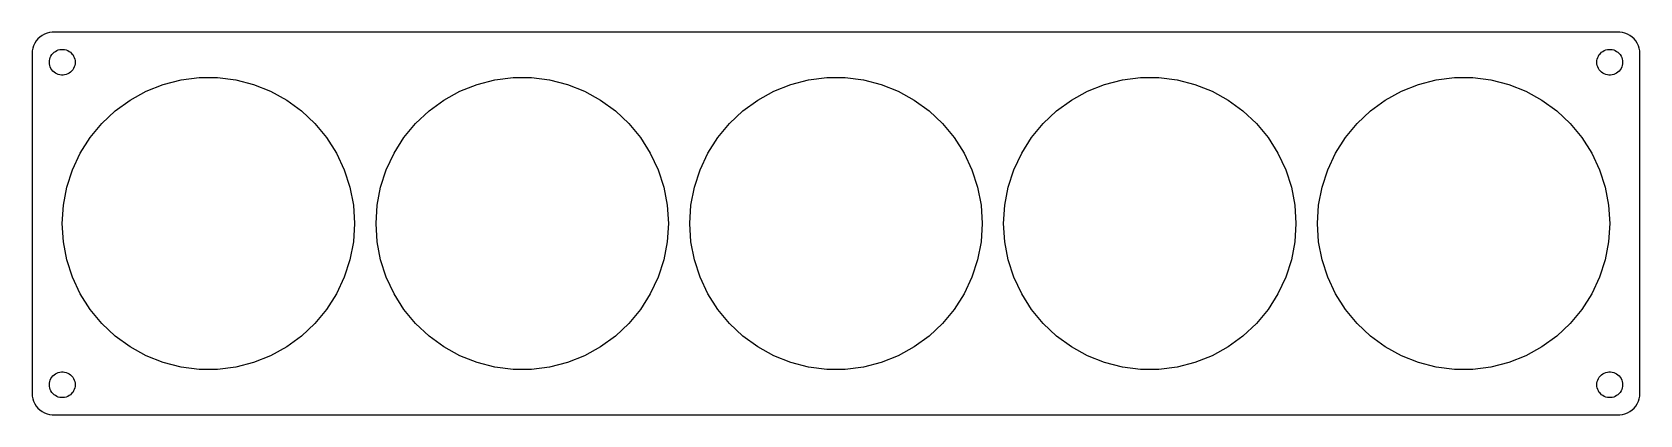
# Model space of a CAD drawing. Header units: metres. Extents: x -187 to 187, y -44 to 44.
import ezdxf

# ---------------------------------------------------------------- set-up
doc = ezdxf.new("R2010")
doc.units = ezdxf.units.M

msp = doc.modelspace()

# ---------------------------------------------------------------- linework, layer by layer
for p, q in [((-186.649, 41.3406), (-186.843, 40.7434)), ((-186.382, 41.9088), (-186.649, 41.3406)), ((-186.045, 42.4389), (-186.382, 41.9088)), ((-185.645, 42.9227), (-186.045, 42.4389)), ((-185.187, 43.3526), (-185.645, 42.9227)), ((-184.679, 43.7216), (-185.187, 43.3526)), ((-184.129, 44.0241), (-184.679, 43.7216)), ((-183.545, 44.2553), (-184.129, 44.0241)), ((-182.937, 44.4114), (-183.545, 44.2553)), ((-182.314, 44.4901), (-182.937, 44.4114)), ((182.314, 44.4901), (-182.314, 44.4901)), ((182.937, 44.4114), (182.314, 44.4901)), ((183.545, 44.2553), (182.937, 44.4114)), ((184.129, 44.0241), (183.545, 44.2553)), ((184.679, 43.7216), (184.129, 44.0241)), ((185.187, 43.3526), (184.679, 43.7216)), ((185.645, 42.9227), (185.187, 43.3526)), ((186.045, 42.4389), (185.645, 42.9227)), ((186.382, 41.9088), (186.045, 42.4389)), ((186.649, 41.3406), (186.382, 41.9088)), ((186.843, 40.7434), (186.649, 41.3406)), ((-186.961, 40.1267), (-187, 39.5)), ((-187, 39.5), (-187, -39.5)), ((-186.843, 40.7434), (-186.961, 40.1267)), ((-183, 37.5), (-182.976, 37.876)), ((-182.976, 37.124), (-183, 37.5)), ((-182.976, 37.876), (-182.906, 38.2461)), ((-182.906, 38.2461), (-182.789, 38.6044)), ((-182.789, 38.6044), (-182.629, 38.9453)), ((-182.629, 38.9453), (-182.427, 39.2634)), ((-182.427, 39.2634), (-182.187, 39.5536)), ((-182.187, 39.5536), (-181.912, 39.8115)), ((-181.912, 39.8115), (-181.607, 40.033)), ((-181.607, 40.033), (-181.277, 40.2145)), ((-181.277, 40.2145), (-180.927, 40.3532)), ((-180.927, 40.3532), (-180.562, 40.4469)), ((-180.562, 40.4469), (-180.188, 40.4941)), ((-180.188, 40.4941), (-179.812, 40.4941)), ((-179.812, 40.4941), (-179.438, 40.4469)), ((-179.438, 40.4469), (-179.073, 40.3532)), ((-179.073, 40.3532), (-178.723, 40.2145)), ((-178.723, 40.2145), (-178.393, 40.033)), ((-178.393, 40.033), (-178.088, 39.8115)), ((-178.088, 39.8115), (-177.813, 39.5536)), ((-177.813, 39.5536), (-177.573, 39.2634)), ((-177.573, 39.2634), (-177.371, 38.9453)), ((-177.371, 38.9453), (-177.211, 38.6044)), ((-177.211, 38.6044), (-177.094, 38.2461)), ((-177.094, 38.2461), (-177.024, 37.876)), ((-177.024, 37.876), (-177, 37.5)), ((-177, 37.5), (-177.024, 37.124)), ((177, 37.5), (177.024, 37.876)), ((177.024, 37.124), (177, 37.5)), ((177.024, 37.876), (177.094, 38.2461)), ((177.094, 38.2461), (177.211, 38.6044)), ((177.211, 38.6044), (177.371, 38.9453)), ((177.371, 38.9453), (177.573, 39.2634)), ((177.573, 39.2634), (177.813, 39.5536)), ((177.813, 39.5536), (178.088, 39.8115)), ((178.088, 39.8115), (178.393, 40.033)), ((178.393, 40.033), (178.723, 40.2145)), ((178.723, 40.2145), (179.073, 40.3532)), ((179.073, 40.3532), (179.438, 40.4469)), ((179.438, 40.4469), (179.812, 40.4941)), ((179.812, 40.4941), (180.188, 40.4941)), ((180.188, 40.4941), (180.562, 40.4469)), ((180.562, 40.4469), (180.927, 40.3532)), ((180.927, 40.3532), (181.277, 40.2145)), ((181.277, 40.2145), (181.607, 40.033)), ((181.607, 40.033), (181.912, 39.8115)), ((181.912, 39.8115), (182.187, 39.5536)), ((182.187, 39.5536), (182.427, 39.2634)), ((182.427, 39.2634), (182.629, 38.9453)), ((182.629, 38.9453), (182.789, 38.6044)), ((182.789, 38.6044), (182.906, 38.2461)), ((182.906, 38.2461), (182.976, 37.876)), ((182.976, 37.876), (183, 37.5)), ((183, 37.5), (182.976, 37.124)), ((186.961, 40.1267), (186.843, 40.7434)), ((187, 39.5), (186.961, 40.1267)), ((187, -39.5), (187, 39.5)), ((-182.906, 36.7539), (-182.976, 37.124)), ((-182.789, 36.3956), (-182.906, 36.7539)), ((-182.629, 36.0547), (-182.789, 36.3956)), ((-182.427, 35.7366), (-182.629, 36.0547)), ((-182.187, 35.4464), (-182.427, 35.7366)), ((-181.912, 35.1885), (-182.187, 35.4464)), ((-181.607, 34.967), (-181.912, 35.1885)), ((-181.277, 34.7855), (-181.607, 34.967)), ((-180.927, 34.6468), (-181.277, 34.7855)), ((-180.562, 34.5531), (-180.927, 34.6468)), ((-180.188, 34.5059), (-180.562, 34.5531)), ((-179.812, 34.5059), (-180.188, 34.5059)), ((-179.438, 34.5531), (-179.812, 34.5059)), ((-179.073, 34.6468), (-179.438, 34.5531)), ((-178.723, 34.7855), (-179.073, 34.6468)), ((-178.393, 34.967), (-178.723, 34.7855)), ((-178.088, 35.1885), (-178.393, 34.967)), ((-177.813, 35.4464), (-178.088, 35.1885)), ((-177.573, 35.7366), (-177.813, 35.4464)), ((-177.371, 36.0547), (-177.573, 35.7366)), ((-177.211, 36.3956), (-177.371, 36.0547)), ((-177.094, 36.7539), (-177.211, 36.3956)), ((-177.024, 37.124), (-177.094, 36.7539)), ((-152.371, 33.3978), (-148.135, 33.9329)), ((-148.135, 33.9329), (-143.865, 33.9329)), ((-143.865, 33.9329), (-139.629, 33.3978)), ((-79.371, 33.3978), (-75.1349, 33.9329)), ((-75.1349, 33.9329), (-70.8651, 33.9329)), ((-70.8651, 33.9329), (-66.629, 33.3978)), ((-6.37096, 33.3978), (-2.13487, 33.9329)), ((-2.13487, 33.9329), (2.13487, 33.9329)), ((2.13487, 33.9329), (6.37096, 33.3978)), ((66.629, 33.3978), (70.8651, 33.9329)), ((70.8651, 33.9329), (75.1349, 33.9329)), ((75.1349, 33.9329), (79.371, 33.3978)), ((139.629, 33.3978), (143.865, 33.9329)), ((143.865, 33.9329), (148.135, 33.9329)), ((148.135, 33.9329), (152.371, 33.3978)), ((177.094, 36.7539), (177.024, 37.124)), ((177.211, 36.3956), (177.094, 36.7539)), ((177.371, 36.0547), (177.211, 36.3956)), ((177.573, 35.7366), (177.371, 36.0547)), ((177.813, 35.4464), (177.573, 35.7366)), ((178.088, 35.1885), (177.813, 35.4464)), ((178.393, 34.967), (178.088, 35.1885)), ((178.723, 34.7855), (178.393, 34.967)), ((179.073, 34.6468), (178.723, 34.7855)), ((179.438, 34.5531), (179.073, 34.6468)), ((179.812, 34.5059), (179.438, 34.5531)), ((180.188, 34.5059), (179.812, 34.5059)), ((180.562, 34.5531), (180.188, 34.5059)), ((180.927, 34.6468), (180.562, 34.5531)), ((181.277, 34.7855), (180.927, 34.6468)), ((181.607, 34.967), (181.277, 34.7855)), ((181.912, 35.1885), (181.607, 34.967)), ((182.187, 35.4464), (181.912, 35.1885)), ((182.427, 35.7366), (182.187, 35.4464)), ((182.629, 36.0547), (182.427, 35.7366)), ((182.789, 36.3956), (182.629, 36.0547)), ((182.906, 36.7539), (182.789, 36.3956)), ((182.976, 37.124), (182.906, 36.7539)), ((-164.218, 28.7071), (-160.477, 30.7641)), ((-160.477, 30.7641), (-156.507, 32.3359)), ((-156.507, 32.3359), (-152.371, 33.3978)), ((-139.629, 33.3978), (-135.493, 32.3359)), ((-135.493, 32.3359), (-131.523, 30.7641)), ((-131.523, 30.7641), (-127.782, 28.7071)), ((-91.2181, 28.7071), (-87.4765, 30.7641)), ((-87.4765, 30.7641), (-83.5066, 32.3359)), ((-83.5066, 32.3359), (-79.371, 33.3978)), ((-66.629, 33.3978), (-62.4934, 32.3359)), ((-62.4934, 32.3359), (-58.5235, 30.7641)), ((-58.5235, 30.7641), (-54.7819, 28.7071)), ((-18.2181, 28.7071), (-14.4765, 30.7641)), ((-14.4765, 30.7641), (-10.5066, 32.3359)), ((-10.5066, 32.3359), (-6.37096, 33.3978)), ((6.37096, 33.3978), (10.5066, 32.3359)), ((10.5066, 32.3359), (14.4765, 30.7641)), ((14.4765, 30.7641), (18.2181, 28.7071)), ((54.7819, 28.7071), (58.5235, 30.7641)), ((58.5235, 30.7641), (62.4934, 32.3359)), ((62.4934, 32.3359), (66.629, 33.3978)), ((79.371, 33.3978), (83.5066, 32.3359)), ((83.5066, 32.3359), (87.4765, 30.7641)), ((87.4765, 30.7641), (91.2181, 28.7071)), ((127.782, 28.7071), (131.523, 30.7641)), ((131.523, 30.7641), (135.493, 32.3359)), ((135.493, 32.3359), (139.629, 33.3978)), ((152.371, 33.3978), (156.507, 32.3359)), ((156.507, 32.3359), (160.477, 30.7641)), ((160.477, 30.7641), (164.218, 28.7071)), ((-170.785, 23.2746), (-167.672, 26.1974)), ((-167.672, 26.1974), (-164.218, 28.7071)), ((-127.782, 28.7071), (-124.328, 26.1974)), ((-124.328, 26.1974), (-121.215, 23.2746)), ((-97.7849, 23.2746), (-94.6724, 26.1974)), ((-94.6724, 26.1974), (-91.2181, 28.7071)), ((-54.7819, 28.7071), (-51.3276, 26.1974)), ((-51.3276, 26.1974), (-48.2151, 23.2746)), ((-24.7849, 23.2746), (-21.6724, 26.1974)), ((-21.6724, 26.1974), (-18.2181, 28.7071)), ((18.2181, 28.7071), (21.6724, 26.1974)), ((21.6724, 26.1974), (24.7849, 23.2746)), ((48.2151, 23.2746), (51.3276, 26.1974)), ((51.3276, 26.1974), (54.7819, 28.7071)), ((91.2181, 28.7071), (94.6724, 26.1974)), ((94.6724, 26.1974), (97.7849, 23.2746)), ((121.215, 23.2746), (124.328, 26.1974)), ((124.328, 26.1974), (127.782, 28.7071)), ((164.218, 28.7071), (167.672, 26.1974)), ((167.672, 26.1974), (170.785, 23.2746)), ((-173.507, 19.9847), (-170.785, 23.2746)), ((-121.215, 23.2746), (-118.493, 19.9847)), ((-100.507, 19.9847), (-97.7849, 23.2746)), ((-48.2151, 23.2746), (-45.4934, 19.9847)), ((-27.5066, 19.9847), (-24.7849, 23.2746)), ((24.7849, 23.2746), (27.5066, 19.9847)), ((45.4934, 19.9847), (48.2151, 23.2746)), ((97.7849, 23.2746), (100.507, 19.9847)), ((118.493, 19.9847), (121.215, 23.2746)), ((170.785, 23.2746), (173.507, 19.9847)), ((-175.794, 16.3796), (-173.507, 19.9847)), ((-118.493, 19.9847), (-116.206, 16.3796)), ((-102.794, 16.3796), (-100.507, 19.9847)), ((-45.4934, 19.9847), (-43.2056, 16.3796)), ((-29.7944, 16.3796), (-27.5066, 19.9847)), ((27.5066, 19.9847), (29.7944, 16.3796)), ((43.2056, 16.3796), (45.4934, 19.9847)), ((100.507, 19.9847), (102.794, 16.3796)), ((116.206, 16.3796), (118.493, 19.9847)), ((173.507, 19.9847), (175.794, 16.3796)), ((-177.612, 12.5162), (-175.794, 16.3796)), ((-116.206, 16.3796), (-114.388, 12.5162)), ((-104.612, 12.5162), (-102.794, 16.3796)), ((-43.2056, 16.3796), (-41.3876, 12.5162)), ((-31.6124, 12.5162), (-29.7944, 16.3796)), ((29.7944, 16.3796), (31.6124, 12.5162)), ((41.3876, 12.5162), (43.2056, 16.3796)), ((102.794, 16.3796), (104.612, 12.5162)), ((114.388, 12.5162), (116.206, 16.3796)), ((175.794, 16.3796), (177.612, 12.5162)), ((-178.932, 8.45544), (-177.612, 12.5162)), ((-114.388, 12.5162), (-113.068, 8.45544)), ((-105.932, 8.45544), (-104.612, 12.5162)), ((-41.3876, 12.5162), (-40.0682, 8.45544)), ((-32.9318, 8.45544), (-31.6124, 12.5162)), ((31.6124, 12.5162), (32.9318, 8.45544)), ((40.0682, 8.45544), (41.3876, 12.5162)), ((104.612, 12.5162), (105.932, 8.45544)), ((113.068, 8.45544), (114.388, 12.5162)), ((177.612, 12.5162), (178.932, 8.45544)), ((-179.732, 4.26132), (-178.932, 8.45544)), ((-113.068, 8.45544), (-112.268, 4.26132)), ((-106.732, 4.26132), (-105.932, 8.45544)), ((-40.0682, 8.45544), (-39.2681, 4.26132)), ((-33.7319, 4.26132), (-32.9318, 8.45544)), ((32.9318, 8.45544), (33.7319, 4.26132)), ((39.2681, 4.26132), (40.0682, 8.45544)), ((105.932, 8.45544), (106.732, 4.26132)), ((112.268, 4.26132), (113.068, 8.45544)), ((178.932, 8.45544), (179.732, 4.26132)), ((-180, 0), (-179.732, 4.26132)), ((-112.268, 4.26132), (-112, 0)), ((-107, 0), (-106.732, 4.26132)), ((-39.2681, 4.26132), (-39, 0)), ((-34, 0), (-33.7319, 4.26132)), ((33.7319, 4.26132), (34, 0)), ((39, 0), (39.2681, 4.26132)), ((106.732, 4.26132), (107, 0)), ((112, 0), (112.268, 4.26132)), ((179.732, 4.26132), (180, 0)), ((-179.732, -4.26132), (-180, 0)), ((-112, 0), (-112.268, -4.26132)), ((-106.732, -4.26132), (-107, 0)), ((-39, 0), (-39.2681, -4.26132)), ((-33.7319, -4.26132), (-34, 0)), ((34, 0), (33.7319, -4.26132)), ((39.2681, -4.26132), (39, 0)), ((107, 0), (106.732, -4.26132)), ((112.268, -4.26132), (112, 0)), ((180, 0), (179.732, -4.26132)), ((-178.932, -8.45544), (-179.732, -4.26132)), ((-112.268, -4.26132), (-113.068, -8.45544)), ((-105.932, -8.45544), (-106.732, -4.26132)), ((-39.2681, -4.26132), (-40.0682, -8.45544)), ((-32.9318, -8.45544), (-33.7319, -4.26132)), ((33.7319, -4.26132), (32.9318, -8.45544)), ((40.0682, -8.45544), (39.2681, -4.26132)), ((106.732, -4.26132), (105.932, -8.45544)), ((113.068, -8.45544), (112.268, -4.26132)), ((179.732, -4.26132), (178.932, -8.45544)), ((-177.612, -12.5162), (-178.932, -8.45544)), ((-113.068, -8.45544), (-114.388, -12.5162)), ((-104.612, -12.5162), (-105.932, -8.45544)), ((-40.0682, -8.45544), (-41.3876, -12.5162)), ((-31.6124, -12.5162), (-32.9318, -8.45544)), ((32.9318, -8.45544), (31.6124, -12.5162)), ((41.3876, -12.5162), (40.0682, -8.45544)), ((105.932, -8.45544), (104.612, -12.5162)), ((114.388, -12.5162), (113.068, -8.45544)), ((178.932, -8.45544), (177.612, -12.5162)), ((-175.794, -16.3796), (-177.612, -12.5162)), ((-114.388, -12.5162), (-116.206, -16.3796)), ((-102.794, -16.3796), (-104.612, -12.5162)), ((-41.3876, -12.5162), (-43.2056, -16.3796)), ((-29.7944, -16.3796), (-31.6124, -12.5162)), ((31.6124, -12.5162), (29.7944, -16.3796)), ((43.2056, -16.3796), (41.3876, -12.5162)), ((104.612, -12.5162), (102.794, -16.3796)), ((116.206, -16.3796), (114.388, -12.5162)), ((177.612, -12.5162), (175.794, -16.3796)), ((-173.507, -19.9847), (-175.794, -16.3796)), ((-116.206, -16.3796), (-118.493, -19.9847)), ((-100.507, -19.9847), (-102.794, -16.3796)), ((-43.2056, -16.3796), (-45.4934, -19.9847)), ((-27.5066, -19.9847), (-29.7944, -16.3796)), ((29.7944, -16.3796), (27.5066, -19.9847)), ((45.4934, -19.9847), (43.2056, -16.3796)), ((102.794, -16.3796), (100.507, -19.9847)), ((118.493, -19.9847), (116.206, -16.3796)), ((175.794, -16.3796), (173.507, -19.9847)), ((-170.785, -23.2746), (-173.507, -19.9847)), ((-118.493, -19.9847), (-121.215, -23.2746)), ((-97.7849, -23.2746), (-100.507, -19.9847)), ((-45.4934, -19.9847), (-48.2151, -23.2746)), ((-24.7849, -23.2746), (-27.5066, -19.9847)), ((27.5066, -19.9847), (24.7849, -23.2746)), ((48.2151, -23.2746), (45.4934, -19.9847)), ((100.507, -19.9847), (97.7849, -23.2746)), ((121.215, -23.2746), (118.493, -19.9847)), ((173.507, -19.9847), (170.785, -23.2746)), ((-167.672, -26.1974), (-170.785, -23.2746)), ((-121.215, -23.2746), (-124.328, -26.1974)), ((-94.6724, -26.1974), (-97.7849, -23.2746)), ((-48.2151, -23.2746), (-51.3276, -26.1974)), ((-21.6724, -26.1974), (-24.7849, -23.2746)), ((24.7849, -23.2746), (21.6724, -26.1974)), ((51.3276, -26.1974), (48.2151, -23.2746)), ((97.7849, -23.2746), (94.6724, -26.1974)), ((124.328, -26.1974), (121.215, -23.2746)), ((170.785, -23.2746), (167.672, -26.1974)), ((-164.218, -28.7071), (-167.672, -26.1974)), ((-160.477, -30.7641), (-164.218, -28.7071)), ((-127.782, -28.7071), (-131.523, -30.7641)), ((-124.328, -26.1974), (-127.782, -28.7071)), ((-91.2181, -28.7071), (-94.6724, -26.1974)), ((-87.4765, -30.7641), (-91.2181, -28.7071)), ((-54.7819, -28.7071), (-58.5235, -30.7641)), ((-51.3276, -26.1974), (-54.7819, -28.7071)), ((-18.2181, -28.7071), (-21.6724, -26.1974)), ((-14.4765, -30.7641), (-18.2181, -28.7071)), ((18.2181, -28.7071), (14.4765, -30.7641)), ((21.6724, -26.1974), (18.2181, -28.7071)), ((54.7819, -28.7071), (51.3276, -26.1974)), ((58.5235, -30.7641), (54.7819, -28.7071)), ((91.2181, -28.7071), (87.4765, -30.7641)), ((94.6724, -26.1974), (91.2181, -28.7071)), ((127.782, -28.7071), (124.328, -26.1974)), ((131.523, -30.7641), (127.782, -28.7071)), ((164.218, -28.7071), (160.477, -30.7641)), ((167.672, -26.1974), (164.218, -28.7071)), ((-156.507, -32.3359), (-160.477, -30.7641)), ((-152.371, -33.3978), (-156.507, -32.3359)), ((-148.135, -33.9329), (-152.371, -33.3978)), ((-139.629, -33.3978), (-143.865, -33.9329)), ((-135.493, -32.3359), (-139.629, -33.3978)), ((-131.523, -30.7641), (-135.493, -32.3359)), ((-83.5066, -32.3359), (-87.4765, -30.7641)), ((-79.371, -33.3978), (-83.5066, -32.3359)), ((-75.1349, -33.9329), (-79.371, -33.3978)), ((-66.629, -33.3978), (-70.8651, -33.9329)), ((-62.4934, -32.3359), (-66.629, -33.3978)), ((-58.5235, -30.7641), (-62.4934, -32.3359)), ((-10.5066, -32.3359), (-14.4765, -30.7641)), ((-6.37096, -33.3978), (-10.5066, -32.3359)), ((-2.13487, -33.9329), (-6.37096, -33.3978)), ((6.37096, -33.3978), (2.13487, -33.9329)), ((10.5066, -32.3359), (6.37096, -33.3978)), ((14.4765, -30.7641), (10.5066, -32.3359)), ((62.4934, -32.3359), (58.5235, -30.7641)), ((66.629, -33.3978), (62.4934, -32.3359)), ((70.8651, -33.9329), (66.629, -33.3978)), ((79.371, -33.3978), (75.1349, -33.9329)), ((83.5066, -32.3359), (79.371, -33.3978)), ((87.4765, -30.7641), (83.5066, -32.3359)), ((135.493, -32.3359), (131.523, -30.7641)), ((139.629, -33.3978), (135.493, -32.3359)), ((143.865, -33.9329), (139.629, -33.3978)), ((152.371, -33.3978), (148.135, -33.9329)), ((156.507, -32.3359), (152.371, -33.3978)), ((160.477, -30.7641), (156.507, -32.3359)), ((-183, -37.5), (-182.976, -37.124)), ((-182.976, -37.124), (-182.906, -36.7539)), ((-182.906, -36.7539), (-182.789, -36.3956)), ((-182.789, -36.3956), (-182.629, -36.0547)), ((-182.629, -36.0547), (-182.427, -35.7366)), ((-182.427, -35.7366), (-182.187, -35.4464)), ((-182.187, -35.4464), (-181.912, -35.1885)), ((-181.912, -35.1885), (-181.607, -34.967)), ((-181.607, -34.967), (-181.277, -34.7855)), ((-181.277, -34.7855), (-180.927, -34.6468)), ((-180.927, -34.6468), (-180.562, -34.5531)), ((-180.562, -34.5531), (-180.188, -34.5059)), ((-180.188, -34.5059), (-179.812, -34.5059)), ((-179.812, -34.5059), (-179.438, -34.5531)), ((-179.438, -34.5531), (-179.073, -34.6468)), ((-179.073, -34.6468), (-178.723, -34.7855)), ((-178.723, -34.7855), (-178.393, -34.967)), ((-178.393, -34.967), (-178.088, -35.1885)), ((-178.088, -35.1885), (-177.813, -35.4464)), ((-177.813, -35.4464), (-177.573, -35.7366)), ((-177.573, -35.7366), (-177.371, -36.0547)), ((-177.371, -36.0547), (-177.211, -36.3956)), ((-177.211, -36.3956), (-177.094, -36.7539)), ((-177.094, -36.7539), (-177.024, -37.124)), ((-177.024, -37.124), (-177, -37.5)), ((-143.865, -33.9329), (-148.135, -33.9329)), ((-70.8651, -33.9329), (-75.1349, -33.9329)), ((2.13487, -33.9329), (-2.13487, -33.9329)), ((75.1349, -33.9329), (70.8651, -33.9329)), ((148.135, -33.9329), (143.865, -33.9329)), ((177, -37.5), (177.024, -37.124)), ((177.024, -37.124), (177.094, -36.7539)), ((177.094, -36.7539), (177.211, -36.3956)), ((177.211, -36.3956), (177.371, -36.0547)), ((177.371, -36.0547), (177.573, -35.7366)), ((177.573, -35.7366), (177.813, -35.4464)), ((177.813, -35.4464), (178.088, -35.1885)), ((178.088, -35.1885), (178.393, -34.967)), ((178.393, -34.967), (178.723, -34.7855)), ((178.723, -34.7855), (179.073, -34.6468)), ((179.073, -34.6468), (179.438, -34.5531)), ((179.438, -34.5531), (179.812, -34.5059)), ((179.812, -34.5059), (180.188, -34.5059)), ((180.188, -34.5059), (180.562, -34.5531)), ((180.562, -34.5531), (180.927, -34.6468)), ((180.927, -34.6468), (181.277, -34.7855)), ((181.277, -34.7855), (181.607, -34.967)), ((181.607, -34.967), (181.912, -35.1885)), ((181.912, -35.1885), (182.187, -35.4464)), ((182.187, -35.4464), (182.427, -35.7366)), ((182.427, -35.7366), (182.629, -36.0547)), ((182.629, -36.0547), (182.789, -36.3956)), ((182.789, -36.3956), (182.906, -36.7539)), ((182.906, -36.7539), (182.976, -37.124)), ((182.976, -37.124), (183, -37.5)), ((-187, -39.5), (-186.961, -40.1267)), ((-186.961, -40.1267), (-186.843, -40.7434)), ((-186.843, -40.7434), (-186.649, -41.3406)), ((-182.976, -37.876), (-183, -37.5)), ((-182.906, -38.2461), (-182.976, -37.876)), ((-182.789, -38.6044), (-182.906, -38.2461)), ((-182.629, -38.9453), (-182.789, -38.6044)), ((-182.427, -39.2634), (-182.629, -38.9453)), ((-182.187, -39.5536), (-182.427, -39.2634)), ((-181.912, -39.8115), (-182.187, -39.5536)), ((-181.607, -40.033), (-181.912, -39.8115)), ((-181.277, -40.2145), (-181.607, -40.033)), ((-180.927, -40.3532), (-181.277, -40.2145)), ((-180.562, -40.4469), (-180.927, -40.3532)), ((-180.188, -40.4941), (-180.562, -40.4469)), ((-179.812, -40.4941), (-180.188, -40.4941)), ((-179.438, -40.4469), (-179.812, -40.4941)), ((-179.073, -40.3532), (-179.438, -40.4469)), ((-178.723, -40.2145), (-179.073, -40.3532)), ((-178.393, -40.033), (-178.723, -40.2145)), ((-178.088, -39.8115), (-178.393, -40.033)), ((-177.813, -39.5536), (-178.088, -39.8115)), ((-177.573, -39.2634), (-177.813, -39.5536)), ((-177.371, -38.9453), (-177.573, -39.2634)), ((-177.211, -38.6044), (-177.371, -38.9453)), ((-177.094, -38.2461), (-177.211, -38.6044)), ((-177.024, -37.876), (-177.094, -38.2461)), ((-177, -37.5), (-177.024, -37.876)), ((177.024, -37.876), (177, -37.5)), ((177.094, -38.2461), (177.024, -37.876)), ((177.211, -38.6044), (177.094, -38.2461)), ((177.371, -38.9453), (177.211, -38.6044)), ((177.573, -39.2634), (177.371, -38.9453)), ((177.813, -39.5536), (177.573, -39.2634)), ((178.088, -39.8115), (177.813, -39.5536)), ((178.393, -40.033), (178.088, -39.8115)), ((178.723, -40.2145), (178.393, -40.033)), ((179.073, -40.3532), (178.723, -40.2145)), ((179.438, -40.4469), (179.073, -40.3532)), ((179.812, -40.4941), (179.438, -40.4469)), ((180.188, -40.4941), (179.812, -40.4941)), ((180.562, -40.4469), (180.188, -40.4941)), ((180.927, -40.3532), (180.562, -40.4469)), ((181.277, -40.2145), (180.927, -40.3532)), ((181.607, -40.033), (181.277, -40.2145)), ((181.912, -39.8115), (181.607, -40.033)), ((182.187, -39.5536), (181.912, -39.8115)), ((182.427, -39.2634), (182.187, -39.5536)), ((182.629, -38.9453), (182.427, -39.2634)), ((182.789, -38.6044), (182.629, -38.9453)), ((182.906, -38.2461), (182.789, -38.6044)), ((182.976, -37.876), (182.906, -38.2461)), ((183, -37.5), (182.976, -37.876)), ((186.649, -41.3406), (186.843, -40.7434)), ((186.843, -40.7434), (186.961, -40.1267)), ((186.961, -40.1267), (187, -39.5)), ((-186.649, -41.3406), (-186.382, -41.9088)), ((-186.382, -41.9088), (-186.045, -42.4389)), ((-186.045, -42.4389), (-185.645, -42.9227)), ((-185.645, -42.9227), (-185.187, -43.3526)), ((-185.187, -43.3526), (-184.679, -43.7216)), ((-184.679, -43.7216), (-184.129, -44.0241)), ((-184.129, -44.0241), (-183.545, -44.2553)), ((-183.545, -44.2553), (-182.937, -44.4114)), ((-182.937, -44.4114), (-182.314, -44.4901)), ((-182.314, -44.4901), (182.314, -44.4901)), ((182.314, -44.4901), (182.937, -44.4114)), ((182.937, -44.4114), (183.545, -44.2553)), ((183.545, -44.2553), (184.129, -44.0241)), ((184.129, -44.0241), (184.679, -43.7216)), ((184.679, -43.7216), (185.187, -43.3526)), ((185.187, -43.3526), (185.645, -42.9227)), ((185.645, -42.9227), (186.045, -42.4389)), ((186.045, -42.4389), (186.382, -41.9088)), ((186.382, -41.9088), (186.649, -41.3406))]:
    msp.add_line(p, q)

doc.saveas('drawing.dxf')
